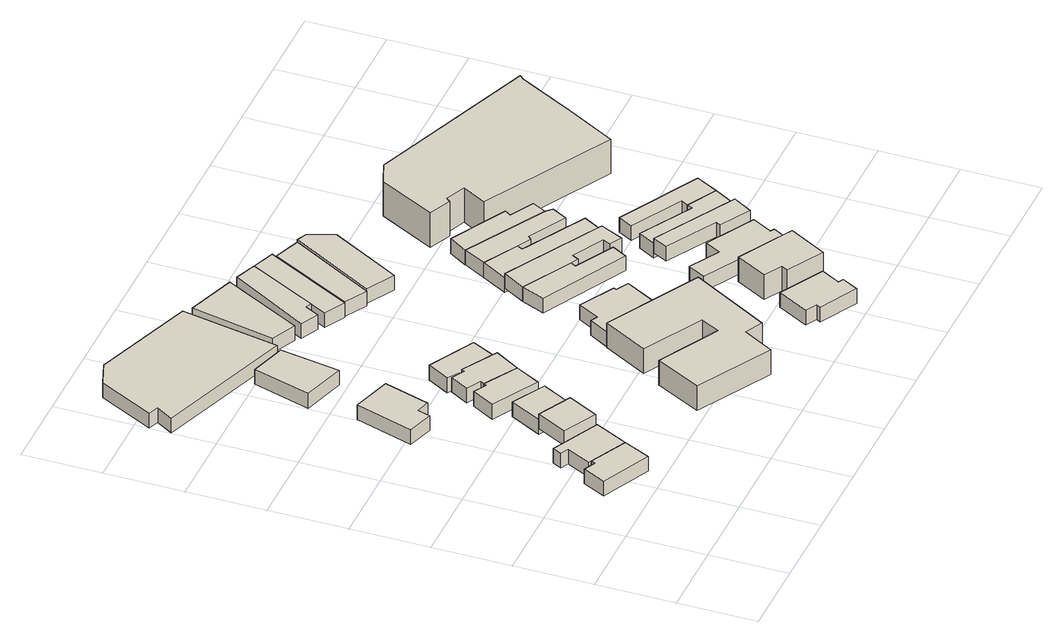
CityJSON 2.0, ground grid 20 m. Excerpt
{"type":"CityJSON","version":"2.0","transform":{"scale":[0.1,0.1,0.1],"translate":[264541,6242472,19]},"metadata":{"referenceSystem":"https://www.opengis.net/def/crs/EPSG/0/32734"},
"CityObjects":{
"building1":{"type":"Building","attributes":{"address":"Roodebloem Road Woodstock Cape Town","building":"house","building:levels":1,"building_height":4.1,"plus_code":"4FRW3F93+84Q","ground_height":23.76,"roof_height":27.86},"geometry":[{"type":"Solid","lod":"1","boundaries":[[[[0,1,2,3]],[[1,4,5,2]],[[4,6,7,5]],[[6,8,9,7]],[[8,10,11,9]],[[10,0,3,11]],[[3,2,5,7,9,11]],[[10,8,6,4,1,0]]]]}]},
"building2":{"type":"Building","attributes":{"address":"Roodebloem Road Woodstock Cape Town","building":"house","building:levels":1,"building_height":4.1,"plus_code":"4FRW3F93+956","ground_height":23.76,"roof_height":27.86},"geometry":[{"type":"Solid","lod":"1","boundaries":[[[[0,12,13,3]],[[12,14,15,13]],[[14,16,17,15]],[[16,18,19,17]],[[18,20,21,19]],[[20,1,2,21]],[[1,0,3,2]],[[3,13,15,17,19,21,2]],[[1,20,18,16,14,12,0]]]]}]},
"building3":{"type":"Building","attributes":{"address":"14 Roodebloem Road Woodstock Cape Town","building":"house","building:levels":1,"building_height":4.1,"plus_code":"4FRW3F93+C55","ground_height":24.52,"roof_height":28.62},"geometry":[{"type":"Solid","lod":"1","boundaries":[[[[22,23,24,25]],[[23,26,27,24]],[[26,28,29,27]],[[28,22,25,29]],[[25,24,27,29]],[[28,26,23,22]]]]}]},
"building4":{"type":"Building","attributes":{"address":"9 Hilyard Street Woodstock Cape Town","building":"house","building:levels":1,"building_height":4.1,"plus_code":"4FRW3F93+G5R","ground_height":21.46,"roof_height":25.56},"geometry":[{"type":"Solid","lod":"1","boundaries":[[[[30,31,32,33]],[[31,34,35,32]],[[34,36,37,35]],[[36,38,39,37]],[[38,40,41,39]],[[40,30,33,41]],[[33,32,35,37,39,41]],[[40,38,36,34,31,30]]]]}]},
"building5":{"type":"Building","attributes":{"address":"12 Roodebloem Road Woodstock Cape Town","building":"house","building:levels":1,"building_height":4.1,"plus_code":"4FRW3F93+C6C","ground_height":22.91,"roof_height":27.01},"geometry":[{"type":"Solid","lod":"1","boundaries":[[[[42,43,44,45]],[[43,46,47,44]],[[46,48,49,47]],[[48,42,45,49]],[[45,44,47,49]],[[48,46,43,42]]]]}]},
"building6":{"type":"Building","attributes":{"address":"Roodebloem Road Woodstock Cape Town","building":"house","building:levels":1,"building_height":4.1,"plus_code":"4FRW3F93+F64","ground_height":22.91,"roof_height":27.01},"geometry":[{"type":"Solid","lod":"1","boundaries":[[[[50,51,52,53]],[[51,54,55,52]],[[54,56,57,55]],[[56,58,59,57]],[[58,60,61,59]],[[60,50,53,61]],[[53,52,55,57,59,61]],[[60,58,56,54,51,50]]]]}]},
"building7":{"type":"Building","attributes":{"building":"yes","building:levels":1,"building_height":4.1,"plus_code":"4FRW3F93+J5Q","ground_height":20.75,"roof_height":24.85},"geometry":[{"type":"Solid","lod":"1","boundaries":[[[[62,63,64,65]],[[63,66,67,64]],[[66,68,69,67]],[[68,62,65,69]],[[65,64,67,69]],[[68,66,63,62]]]]}]},
"building8":{"type":"Building","attributes":{"address":"Roodebloem Road Woodstock Cape Town","building":"house","building:levels":1,"building_height":4.1,"plus_code":"4FRW3F93+F6Q","ground_height":22.91,"roof_height":27.01},"geometry":[{"type":"Solid","lod":"1","boundaries":[[[[50,70,71,53]],[[70,72,73,71]],[[72,74,75,73]],[[74,76,77,75]],[[76,78,79,77]],[[78,80,81,79]],[[80,51,52,81]],[[51,50,53,52]],[[53,71,73,75,77,79,81,52]],[[51,80,78,76,74,72,70,50]]]]}]},
"building9":{"type":"Building","attributes":{"address":"Victoria Road Woodstock Cape Town","building":"retail","building:levels":1,"building_height":4.1,"plus_code":"4FRW3F93+P5F","ground_height":19.88,"roof_height":23.98},"geometry":[{"type":"Solid","lod":"1","boundaries":[[[[82,83,84,85]],[[83,86,87,84]],[[86,88,89,87]],[[88,90,91,89]],[[90,92,93,91]],[[92,94,95,93]],[[94,82,85,95]],[[85,84,87,89,91,93,95]],[[94,92,90,88,86,83,82]]]]}]},
"building10":{"type":"Building","attributes":{"address":"Roodebloem Road Woodstock Cape Town","building":"house","building:levels":1,"building_height":4.1,"plus_code":"4FRW3F93+G76","ground_height":21.46,"roof_height":25.56},"geometry":[{"type":"Solid","lod":"1","boundaries":[[[[96,97,98,99]],[[97,100,101,98]],[[100,102,103,101]],[[102,104,105,103]],[[104,106,107,105]],[[106,96,99,107]],[[99,98,101,103,105,107]],[[106,104,102,100,97,96]]]]}]},
"building11":{"type":"Building","attributes":{"address":"Roodebloem Studios 23-27 Roodebloem Road Woodstock Cape Town","building":"yes","building:levels":2,"building_height":6.9,"plus_code":"4FRW3F93+89W","ground_height":25.19,"roof_height":32.09},"geometry":[{"type":"Solid","lod":"1","boundaries":[[[[108,109,110,111]],[[109,112,113,110]],[[112,114,115,113]],[[114,116,117,115]],[[116,118,119,117]],[[118,120,121,119]],[[120,122,123,121]],[[122,124,125,123]],[[124,126,127,125]],[[126,108,111,127]],[[111,110,113,115,117,119,121,123,125,127]],[[126,124,122,120,118,116,114,112,109,108]]]]}]},
"building12":{"type":"Building","attributes":{"address":"242 Victoria Road Woodstock 7915 Cape Town","building":"retail","building:levels":1,"building_height":4.1,"plus_code":"4FRW3F93+P73","ground_height":20.34,"roof_height":24.44},"geometry":[{"type":"Solid","lod":"1","boundaries":[[[[128,129,130,131]],[[129,132,133,130]],[[132,134,135,133]],[[134,128,131,135]],[[131,130,133,135]],[[134,132,129,128]]]]}]},
"building13":{"type":"Building","attributes":{"address":"Roodebloem Road Woodstock Cape Town","building":"house","building:levels":1,"building_height":4.1,"plus_code":"4FRW3F93+C98","ground_height":23.87,"roof_height":27.97},"geometry":[{"type":"Solid","lod":"1","boundaries":[[[[136,137,138,139]],[[137,140,141,138]],[[140,142,143,141]],[[142,144,145,143]],[[144,146,147,145]],[[146,148,149,147]],[[148,150,151,149]],[[150,152,153,151]],[[152,154,155,153]],[[154,136,139,155]],[[139,138,141,143,145,147,149,151,153,155]],[[154,152,150,148,146,144,142,140,137,136]]]]}]},
"building14":{"type":"Building","attributes":{"address":"Victoria Road Woodstock 7915 Cape Town","building":"retail","building:levels":1,"building_height":4.1,"plus_code":"4FRW3F93+M8R","ground_height":20.34,"roof_height":24.44},"geometry":[{"type":"Solid","lod":"1","boundaries":[[[[156,157,158,159]],[[157,160,161,158]],[[160,162,163,161]],[[162,164,165,163]],[[164,166,167,165]],[[166,156,159,167]],[[159,158,161,163,165,167]],[[166,164,162,160,157,156]]]]}]},
"building15":{"type":"Building","attributes":{"address":"24 Milner Road Woodstock Cape Town","building":"house","building:levels":1,"building_height":4.1,"plus_code":"4FRW3F93+7F6","ground_height":26.62,"roof_height":30.72},"geometry":[{"type":"Solid","lod":"1","boundaries":[[[[168,169,170,171]],[[169,172,173,170]],[[172,174,175,173]],[[174,176,177,175]],[[176,178,179,177]],[[178,180,181,179]],[[180,182,183,181]],[[182,168,171,183]],[[171,170,173,175,177,179,181,183]],[[182,180,178,176,174,172,169,168]]]]}]},
"building16":{"type":"Building","attributes":{"address":"Victoria Road Woodstock 7915 Cape Town","building":"yes","building:levels":1,"building_height":4.1,"plus_code":"4FRW3F93+M8P","ground_height":20.34,"roof_height":24.44},"geometry":[{"type":"Solid","lod":"1","boundaries":[[[[156,166,167,159]],[[166,184,185,167]],[[184,186,187,185]],[[186,188,189,187]],[[188,190,191,189]],[[190,156,159,191]],[[159,167,185,187,189,191]],[[190,188,186,184,166,156]]]]}]},
"building17":{"type":"Building","attributes":{"address":"Victoria Road 7915 Woodstock, Cape Town","building":"yes","building:levels":1,"building_height":4.1,"plus_code":"4FRW3F93+M96","ground_height":20.5,"roof_height":24.6},"geometry":[{"type":"Solid","lod":"1","boundaries":[[[[192,193,194,195]],[[193,196,197,194]],[[196,198,199,197]],[[198,192,195,199]],[[195,194,197,199]],[[198,196,193,192]]]]}]},
"building18":{"type":"Building","attributes":{"address":"17 Roodebloem Road Woodstock 7915 Cape Town","building":"house","building:levels":1,"building_height":4.1,"plus_code":"4FRW3F93+FC4","ground_height":23.73,"roof_height":27.83},"geometry":[{"type":"Solid","lod":"1","boundaries":[[[[200,201,202,203]],[[201,204,205,202]],[[204,206,207,205]],[[206,208,209,207]],[[208,210,211,209]],[[210,200,203,211]],[[203,202,205,207,209,211]],[[210,208,206,204,201,200]]]]}]},
"building19":{"type":"Building","attributes":{"address":"22 Milner Road Woodstock Cape Town","building":"house","building:levels":2,"building_height":6.9,"plus_code":"4FRW3F93+8F5","ground_height":26.62,"roof_height":33.52},"geometry":[{"type":"Solid","lod":"1","boundaries":[[[[212,213,214,215]],[[213,216,217,214]],[[216,218,219,217]],[[218,220,221,219]],[[220,222,223,221]],[[222,212,215,223]],[[215,214,217,219,221,223]],[[222,220,218,216,213,212]]]]}]},
"building20":{"type":"Building","attributes":{"address":"KFC 254 Victoria Road Woodstock 7925 Cape Town Western Cape","building":"retail","building:levels":1,"amenity":"fast_food","building_height":4.1,"plus_code":"4FRW3F93+J9W","ground_height":21.2,"roof_height":25.3},"geometry":[{"type":"Solid","lod":"1","boundaries":[[[[224,225,226,227]],[[225,228,229,226]],[[228,230,231,229]],[[230,232,233,231]],[[232,224,227,233]],[[227,226,229,231,233]],[[232,230,228,225,224]]]]}]},
"building21":{"type":"Building","attributes":{"address":"15 Roodebloem Road 7915 Woodstock, Cape Town","building":"house","building:levels":1,"building_height":4.1,"plus_code":"4FRW3F93+FCP","ground_height":23.73,"roof_height":27.83},"geometry":[{"type":"Solid","lod":"1","boundaries":[[[[234,200,203,235]],[[200,210,211,203]],[[210,236,237,211]],[[236,238,239,237]],[[238,240,241,239]],[[240,242,243,241]],[[242,244,245,243]],[[244,246,247,245]],[[246,234,235,247]],[[235,203,211,237,239,241,243,245,247]],[[246,244,242,240,238,236,210,200,234]]]]}]},
"building22":{"type":"Building","attributes":{"address":"20 Milner Road Woodstock Cape Town","building":"house","building:levels":1,"building_height":4.1,"plus_code":"4FRW3F93+8GM","ground_height":25.21,"roof_height":29.31},"geometry":[{"type":"Solid","lod":"1","boundaries":[[[[248,249,250,251]],[[249,252,253,250]],[[252,254,255,253]],[[254,256,257,255]],[[256,258,259,257]],[[258,260,261,259]],[[260,262,263,261]],[[262,248,251,263]],[[251,250,253,255,257,259,261,263]],[[262,260,258,256,254,252,249,248]]]]}]},
"building23":{"type":"Building","attributes":{"address":"13 Roodebloem Road Woodstock 7915 Cape Town","building":"house","building:levels":1,"building_height":4.1,"plus_code":"4FRW3F93+FFR","ground_height":22.52,"roof_height":26.62},"geometry":[{"type":"Solid","lod":"1","boundaries":[[[[264,265,266,267]],[[265,268,269,266]],[[268,270,271,269]],[[270,272,273,271]],[[272,274,275,273]],[[274,264,267,275]],[[267,266,269,271,273,275]],[[274,272,270,268,265,264]]]]}]},
"building24":{"type":"Building","attributes":{"address":"11 Roodebloem Road Woodstock 7915 Cape Town","building":"house","building:levels":1,"building_height":4.1,"plus_code":"4FRW3F93+GFJ","ground_height":22.52,"roof_height":26.62},"geometry":[{"type":"Solid","lod":"1","boundaries":[[[[276,264,267,277]],[[264,274,275,267]],[[274,278,279,275]],[[278,280,281,279]],[[280,282,283,281]],[[282,284,285,283]],[[284,286,287,285]],[[286,276,277,287]],[[277,267,275,279,281,283,285,287]],[[286,284,282,280,278,274,264,276]]]]}]},
"building25":{"type":"Building","attributes":{"address":"9 Roodebloem Road Woodstock 7915 Cape Town","building":"house","building:levels":1,"building_height":4.1,"plus_code":"4FRW3F93+GFW","ground_height":22.37,"roof_height":26.47},"geometry":[{"type":"Solid","lod":"1","boundaries":[[[[288,289,290,291]],[[289,292,293,290]],[[292,294,295,293]],[[294,296,297,295]],[[296,298,299,297]],[[298,288,291,299]],[[291,290,293,295,297,299]],[[298,296,294,292,289,288]]]]}]},
"building26":{"type":"Building","attributes":{"address":"18 Milner Road Woodstock Cape Town","building":"house","building:levels":1,"building_height":4.1,"plus_code":"4FRW3F93+9GP","ground_height":25.15,"roof_height":29.25},"geometry":[{"type":"Solid","lod":"1","boundaries":[[[[300,301,302,303]],[[301,304,305,302]],[[304,306,307,305]],[[306,308,309,307]],[[308,310,311,309]],[[310,300,303,311]],[[303,302,305,307,309,311]],[[310,308,306,304,301,300]]]]}]},
"building27":{"type":"Building","attributes":{"address":"16 Milner Road Woodstock Cape Town","building":"house","building:levels":1,"building_height":4.1,"plus_code":"4FRW3F93+9HR","ground_height":23.73,"roof_height":27.83},"geometry":[{"type":"Solid","lod":"1","boundaries":[[[[312,313,314,315]],[[313,316,317,314]],[[316,318,319,317]],[[318,320,321,319]],[[320,322,323,321]],[[322,312,315,323]],[[315,314,317,319,321,323]],[[322,320,318,316,313,312]]]]}]},
"building28":{"type":"Building","attributes":{"address":"14 Milner Road Woodstock Cape Town","building":"house","building:levels":1,"building_height":4.1,"plus_code":"4FRW3F93+CHC","ground_height":23.73,"roof_height":27.83},"geometry":[{"type":"Solid","lod":"1","boundaries":[[[[316,313,314,317]],[[313,324,325,314]],[[324,326,327,325]],[[326,328,329,327]],[[328,330,331,329]],[[330,316,317,331]],[[317,314,325,327,329,331]],[[330,328,326,324,313,316]]]]}]},
"building29":{"type":"Building","attributes":{"address":"Roodebloem Centre 264 Victoria Road Woodstock 7915 Cape Town","building":"commercial","building:levels":3,"building_height":9.7,"plus_code":"4FRW3F93+HHG","ground_height":21.22,"roof_height":30.92},"geometry":[{"type":"Solid","lod":"1","boundaries":[[[[332,333,334,335]],[[333,336,337,334]],[[336,338,339,337]],[[338,340,341,339]],[[340,342,343,341]],[[342,344,345,343]],[[344,346,347,345]],[[346,348,349,347]],[[348,350,351,349]],[[350,352,353,351]],[[352,332,335,353]],[[335,334,337,339,341,343,345,347,349,351,353]],[[352,350,348,346,344,342,340,338,336,333,332]]]]}]}
},
"vertices":[
[238,293,48],[143,340,48],[143,340,89],[238,293,89],[138,329,48],[138,329,89],[108,343,48],[108,343,89],[80,285,48],[80,285,89],[206,225,48],[206,225,89],
[280,378,48],[280,378,89],[157,438,48],[157,438,89],[145,415,48],[145,415,89],[166,405,48],[166,405,89],[135,343,48],[135,343,89],
[346,469,55],[261,513,55],[261,513,96],[346,469,96],[221,436,55],[221,436,96],[306,392,55],[306,392,96],
[184,927,25],[137,778,25],[137,778,66],[184,927,66],[204,757,25],[204,757,66],[214,789,25],[214,789,66],[248,779,25],[248,779,66],[284,896,25],[284,896,66],
[346,469,39],[388,548,39],[388,548,80],[346,469,80],[304,594,39],[304,594,80],[261,513,39],[261,513,80],
[431,631,39],[346,680,39],[346,680,80],[431,631,80],[342,673,39],[342,673,80],[309,691,39],[309,691,80],[277,633,39],[277,633,80],[396,567,39],[396,567,80],
[193,1050,18],[303,1016,18],[303,1016,59],[193,1050,59],[329,1169,18],[329,1169,59],[237,1197,18],[237,1197,59],
[469,695,39],[469,695,80],[380,747,39],[380,747,80],[375,739,39],[375,739,80],[343,757,39],[343,757,80],[315,710,39],[315,710,80],[351,689,39],[351,689,80],
[354,1187,9],[401,1436,9],[401,1436,50],[354,1187,50],[141,1529,9],[141,1529,50],[75,1506,9],[75,1506,50],[3,1365,9],[3,1365,50],[30,1354,9],[30,1354,50],[4,1311,9],[4,1311,50],
[469,695,25],[505,766,25],[505,766,66],[469,695,66],[386,829,25],[386,829,66],[354,772,25],[354,772,66],[383,754,25],[383,754,66],[380,747,25],[380,747,66],
[446,198,62],[638,92,62],[638,92,131],[446,198,131],[682,170,62],[682,170,131],[727,147,62],[727,147,131],[841,347,62],[841,347,131],[601,478,62],[601,478,131],[537,363,62],[537,363,131],[690,279,62],[690,279,131],[664,231,62],[664,231,131],[508,315,62],[508,315,131],
[414,1418,13],[370,1204,13],[370,1204,54],[414,1418,54],[434,1175,13],[434,1175,54],[539,1374,13],[539,1374,54],
[696,581,49],[666,527,49],[666,527,90],[696,581,90],[649,536,49],[649,536,90],[620,485,49],[620,485,90],[728,426,49],[728,426,90],[742,451,49],[742,451,90],[773,434,49],[773,434,90],[814,508,49],[814,508,90],[782,525,49],[782,525,90],[785,532,49],[785,532,90],
[617,1345,13],[562,1366,13],[562,1366,54],[617,1345,54],[446,1164,13],[446,1164,54],[492,1141,13],[492,1141,54],[511,1177,13],[511,1177,54],[527,1171,13],[527,1171,54],
[947,1,76],[970,43,76],[970,43,117],[947,1,117],[957,50,76],[957,50,117],[983,98,76],[983,98,117],[870,159,76],[870,159,117],[827,80,76],[827,80,117],[856,64,76],[856,64,117],[850,53,76],[850,53,117],
[505,1129,13],[505,1129,54],[558,1101,13],[558,1101,54],[668,1311,13],[668,1311,54],[674,1323,13],[674,1323,54],
[736,1285,15],[668,1311,15],[668,1311,56],[736,1285,56],[558,1101,15],[558,1101,56],[615,1069,15],[615,1069,56],
[718,728,47],[693,669,47],[693,669,88],[718,728,88],[913,552,47],[913,552,88],[935,591,47],[935,591,88],[836,645,47],[836,645,88],[844,659,47],[844,659,88],
[1015,109,76],[1069,206,76],[1069,206,145],[1015,109,145],[929,283,76],[929,283,145],[884,203,76],[884,203,145],[930,178,76],[930,178,145],[921,161,76],[921,161,145],
[736,1285,22],[615,1069,22],[615,1069,63],[736,1285,63],[686,1029,22],[686,1029,63],[786,1209,22],[786,1209,63],[762,1274,22],[762,1274,63],
[751,785,47],[751,785,88],[863,649,47],[863,649,88],[872,666,47],[872,666,88],[953,622,47],[953,622,88],[943,603,47],[943,603,88],[975,586,47],[975,586,88],[1003,645,47],[1003,645,88],
[1094,232,62],[1113,266,62],[1113,266,103],[1094,232,103],[1103,272,62],[1103,272,103],[1131,323,62],[1131,323,103],[1007,392,62],[1007,392,103],[985,352,62],[985,352,103],[909,395,62],[909,395,103],[883,350,62],[883,350,103],
[788,851,35],[751,785,35],[751,785,76],[788,851,76],[1003,645,35],[1003,645,76],[1032,697,35],[1032,697,76],[869,788,35],[869,788,76],[877,802,35],[877,802,76],
[819,907,35],[819,907,76],[911,783,35],[911,783,76],[920,792,35],[920,792,76],[1017,738,35],[1017,738,76],[1039,778,35],[1039,778,76],[1025,791,35],[1025,791,76],
[819,907,34],[1025,791,34],[1025,791,75],[819,907,75],[1045,828,34],[1045,828,75],[984,861,34],[984,861,75],[994,877,34],[994,877,75],[849,955,34],[849,955,75],
[1190,392,62],[981,510,62],[981,510,103],[1190,392,103],[962,472,62],[962,472,103],[1090,399,62],[1090,399,103],[1083,387,62],[1083,387,103],[1160,343,62],[1160,343,103],
[1190,392,47],[1224,451,47],[1224,451,88],[1190,392,88],[1148,492,47],[1148,492,88],[1141,478,47],[1141,478,88],[1007,554,47],[1007,554,88],[981,510,47],[981,510,88],
[1254,507,47],[1254,507,88],[1047,619,47],[1047,619,88],[1027,582,47],[1027,582,88],[1158,510,47],[1158,510,88],
[1354,859,22],[1429,1001,22],[1429,1001,119],[1354,859,119],[1439,1012,22],[1439,1012,119],[1004,1178,22],[1004,1178,119],[945,1156,22],[945,1156,119],[869,1012,22],[869,1012,119],[926,987,22],[926,987,119],[935,997,22],[935,997,119],[988,975,22],[988,975,119],[952,914,22],[952,914,119],[1283,731,22],[1283,731,119]
]}
